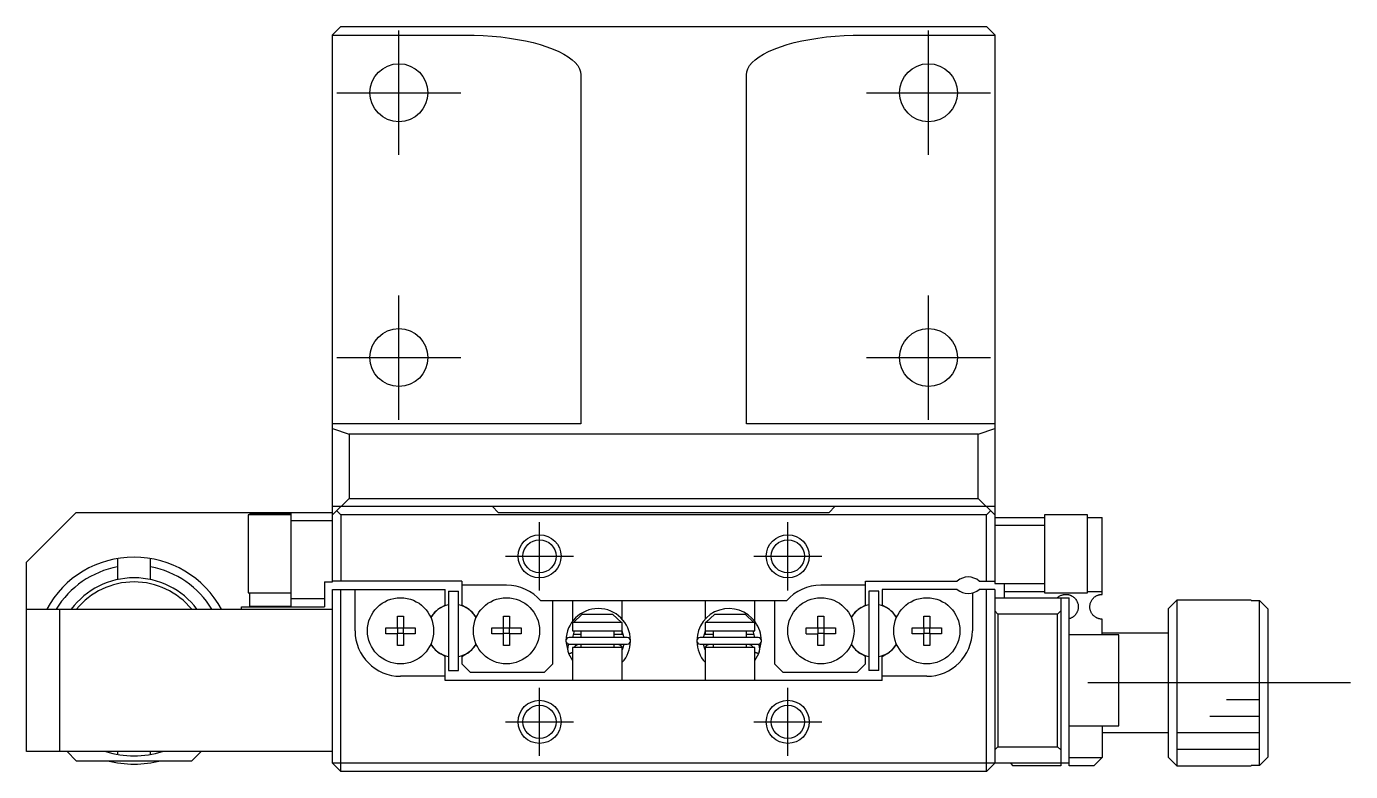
# Model space of a CAD drawing. Extents: x 0 to 312, y -8 to 225.
# Drawn here: x 69 to 149, y 180 to 225 of the extents above; entities that cross this region are included whole.
import ezdxf

# ---------------------------------------------------------------- set-up
doc = ezdxf.new("R2010")
doc.units = 0
doc.header["$LTSCALE"] = 0.5
doc.linetypes.add('CENTER', pattern=[50.8, 31.75, -6.35, 6.35, -6.35])
for name, color, linetype in [('MSM_CENTER', 1, 'CENTER'), ('MSM_CONTINUOUS', 7, 'CONTINUOUS'), ('MSM_NARROW', 5, 'CONTINUOUS')]:
    doc.layers.add(name, color=color, linetype=linetype)

msp = doc.modelspace()

# ---------------------------------------------------------------- linework, layer by layer
at = {"layer": 'MSM_CENTER'}
for p, q in [((91.5, 217.25), (91.5, 224.75)), ((123.5, 217.25), (123.5, 224.75)), ((87.75, 221), (95.25, 221)), ((119.75, 221), (127.25, 221)), ((91.5, 201.25), (91.5, 208.75)), ((123.5, 201.25), (123.5, 208.75)), ((87.75, 205), (95.25, 205)), ((119.75, 205), (127.25, 205)), ((100.000002, 190.942394), (100.000002, 195.057609)), ((115.000002, 190.942394), (115.000002, 195.057609)), ((97.942394, 193.000002), (102.05761, 193.000002)), ((112.942394, 193.000002), (117.05761, 193.000002)), ((100, 180.942392), (100, 185.057608)), ((115.000001, 180.942392), (115.000001, 185.057608)), ((149, 185.35), (133, 185.35)), ((97.942392, 183), (102.057608, 183)), ((112.942393, 183), (117.057607, 183))]:
    msp.add_line(p, q, dxfattribs=at)
at = {"layer": 'MSM_CONTINUOUS'}
for p, q in [((88, 225), (87.5, 224.5)), ((88, 225), (127, 225)), ((127.5, 224.5), (127, 225)), ((87.5, 191.45), (87.5, 224.5)), ((87.5, 224.483509), (95.5, 224.483509)), ((95.5, 224.483509), (96.049214, 224.476078)), ((96.049214, 224.476078), (96.595041, 224.453834)), ((96.595041, 224.453834), (97.134118, 224.416912)), ((97.134118, 224.416912), (97.663119, 224.36554)), ((97.663119, 224.36554), (98.178784, 224.300036)), ((98.178784, 224.300036), (98.677933, 224.220802)), ((98.677933, 224.220802), (99.15749, 224.128328)), ((99.15749, 224.128328), (99.614497, 224.023184)), ((99.614497, 224.023184), (100.046136, 223.906017)), ((114.953864, 223.906017), (115.385503, 224.023184)), ((115.385503, 224.023184), (115.84251, 224.128328)), ((115.84251, 224.128328), (116.322066, 224.220802)), ((116.322066, 224.220802), (116.821216, 224.300036)), ((116.821216, 224.300036), (117.336881, 224.36554)), ((117.336881, 224.36554), (117.865882, 224.416912)), ((117.865882, 224.416912), (118.404959, 224.453834)), ((118.404959, 224.453834), (118.950786, 224.476078)), ((118.950786, 224.476078), (119.5, 224.483509)), ((119.5, 224.483509), (127.5, 224.483509)), ((127.5, 224.5), (127.5, 191.35)), ((100.046136, 223.906017), (100.449747, 223.77755)), ((100.449747, 223.77755), (100.822842, 223.638576)), ((100.822842, 223.638576), (101.163119, 223.48995)), ((101.163119, 223.48995), (101.468481, 223.33259)), ((101.468481, 223.33259), (101.737046, 223.167466)), ((113.262954, 223.167466), (113.531519, 223.33259)), ((113.531519, 223.33259), (113.836881, 223.48995)), ((113.836881, 223.48995), (114.177158, 223.638576)), ((114.177158, 223.638576), (114.550253, 223.77755)), ((114.550253, 223.77755), (114.953864, 223.906017)), ((101.737046, 223.167466), (101.967157, 222.995595)), ((101.967157, 222.995595), (102.157396, 222.818037)), ((102.157396, 222.818037), (102.306589, 222.635887)), ((102.306589, 222.635887), (102.413818, 222.450268)), ((102.413818, 222.450268), (102.478421, 222.262325)), ((112.521579, 222.262325), (112.586182, 222.450268)), ((112.586182, 222.450268), (112.693411, 222.635887)), ((112.693411, 222.635887), (112.842604, 222.818037)), ((112.842604, 222.818037), (113.032843, 222.995595)), ((113.032843, 222.995595), (113.262954, 223.167466)), ((102.478421, 222.262325), (102.5, 222.073215)), ((102.5, 222.073215), (102.5, 201)), ((112.5, 222.073215), (112.521579, 222.262325)), ((112.5, 201), (112.5, 222.073215)), ((102.5, 201), (87.5, 201)), ((127.5, 201), (112.5, 201)), ((87.5, 200.724903), (88.5, 200.380576)), ((126.5, 200.380576), (88.5, 200.380576)), ((88.5, 200.380576), (88.5, 196.5)), ((126.5, 200.380576), (127.5, 200.724903)), ((126.5, 196.5), (126.5, 200.380576)), ((87.5, 195.5), (88.5, 196.5)), ((127.5, 196), (87.5, 196)), ((88.5, 196.5), (126.5, 196.5)), ((97.5, 195.65), (97.15, 196)), ((117.85, 196), (117.5, 195.65)), ((126.5, 196.5), (127.5, 195.5)), ((72, 195.65), (69, 192.65)), ((72, 195.65), (87.5, 195.65)), ((82.4, 195.5), (82.4, 190.8)), ((85, 195.5), (82.4, 195.5)), ((82.5, 195.65), (82.5, 195.5)), ((85, 195.580821), (82.5, 195.580821)), ((85, 189.95), (85, 195.65)), ((87.75, 195.75), (88, 195.5)), ((88, 195.5), (88, 191.5)), ((127, 195.5), (88, 195.5)), ((97.5, 195.65), (117.5, 195.65)), ((127, 195.5), (127.25, 195.75)), ((127, 191.5), (127, 195.5)), ((127.5, 195.35), (130.5, 195.35)), ((130.5, 195.5), (130.5, 190.8)), ((133.1, 195.5), (130.5, 195.5)), ((133.1, 190.8), (133.1, 195.5)), ((133.1, 195.35), (134, 195.35)), ((134, 190.7), (134, 195.35)), ((87.5, 195.15), (85, 195.15)), ((130.5, 194.85), (127.5, 194.85)), ((74.5, 192.86608), (74.5, 191.593544)), ((76.5, 191.593544), (76.5, 192.86608)), ((69, 181.2), (69, 192.65)), ((87, 191.45), (87, 189.95)), ((87, 191.45), (87.5, 191.45)), ((95.3, 191.5), (87.5, 191.5)), ((95.3, 191.5), (95.3, 190.050806)), ((98, 191.25), (95.3, 191.25)), ((119.7, 191.25), (117, 191.25)), ((119.7, 191.5), (125.238562, 191.5)), ((119.7, 190.050806), (119.7, 191.5)), ((126.561438, 191.5), (127.5, 191.5)), ((127.5, 191.35), (130.5, 191.35)), ((128.1, 190.5), (128.1, 191.35)), ((82.4, 190.8), (85, 190.8)), ((82.5, 189.95), (82.5, 190.8)), ((85, 190.45), (87, 190.45)), ((87.5, 180.5), (87.5, 191)), ((87.5, 191), (94.3, 191)), ((88, 180), (88, 191)), ((88.85, 188.5), (88.85, 191)), ((94.3, 190.050806), (94.3, 191)), ((94.5, 190.9), (95.1, 190.9)), ((94.5, 190.9), (94.5, 186.1)), ((95.1, 186.1), (95.1, 190.9)), ((119.9, 190.9), (119.9, 186.1)), ((120.5, 190.9), (119.9, 190.9)), ((120.5, 186.1), (120.5, 190.9)), ((120.7, 191), (120.7, 190.050806)), ((125.238562, 191), (120.7, 191)), ((126.15, 190.781754), (126.15, 188.5)), ((127.5, 191), (126.561438, 191)), ((127, 180), (127, 191)), ((127.5, 191), (127.5, 180.5)), ((127.5, 190.5), (132, 190.5)), ((130.5, 190.85), (128.1, 190.85)), ((130.5, 190.8), (133.1, 190.8)), ((131.290453, 190.500328), (131.321979, 190.527924)), ((131.321979, 190.527924), (131.359014, 190.556703)), ((131.359014, 190.556703), (131.398595, 190.583623)), ((131.398595, 190.583623), (131.441047, 190.608569)), ((131.441047, 190.608569), (131.486696, 190.631426)), ((131.486696, 190.631426), (131.510604, 190.641931)), ((131.5, 190.5), (131.5, 180.35)), ((131.510604, 190.641931), (131.535602, 190.651881)), ((131.535602, 190.651881), (131.561799, 190.6612)), ((131.561799, 190.6612), (131.589303, 190.66981)), ((131.589303, 190.66981), (131.618221, 190.677638)), ((131.618221, 190.677638), (131.63241, 190.681035)), ((131.63241, 190.681035), (131.647013, 190.684229)), ((131.647013, 190.684229), (131.662015, 190.687196)), ((131.662015, 190.687196), (131.677404, 190.689911)), ((131.677404, 190.689911), (131.693166, 190.692351)), ((131.693166, 190.692351), (131.709288, 190.694494)), ((131.709288, 190.694494), (131.722403, 190.695975)), ((131.722403, 190.695975), (131.735743, 190.697242)), ((131.735743, 190.697242), (131.749264, 190.698282)), ((131.749264, 190.698282), (131.759792, 190.698921)), ((131.759792, 190.698921), (131.770409, 190.699415)), ((131.770409, 190.699415), (131.781085, 190.699761)), ((131.781085, 190.699761), (131.791789, 190.699955)), ((131.791789, 190.699955), (131.802242, 190.699996)), ((131.802242, 190.699996), (131.8127, 190.699891)), ((131.8127, 190.699891), (131.823134, 190.699643)), ((131.823134, 190.699643), (131.833513, 190.699251)), ((131.833513, 190.699251), (131.844149, 190.698699)), ((131.844149, 190.698699), (131.854708, 190.698001)), ((131.854708, 190.698001), (131.865167, 190.697163)), ((131.865167, 190.697163), (131.875499, 190.69619)), ((131.875499, 190.69619), (131.888565, 190.694752)), ((131.888565, 190.694752), (131.901416, 190.693111)), ((131.901416, 190.693111), (131.91403, 190.69128)), ((131.91403, 190.69128), (131.926384, 190.689275)), ((131.926384, 190.689275), (131.942897, 190.686261)), ((131.942897, 190.686261), (131.958956, 190.682962)), ((131.958956, 190.682962), (131.974556, 190.679404)), ((131.974556, 190.679404), (132.002702, 190.672107)), ((132, 180.35), (132, 190.5)), ((132.002702, 190.672107), (132.02952, 190.664064)), ((132.02952, 190.664064), (132.055102, 190.65534)), ((132.055102, 190.65534), (132.079544, 190.646002)), ((132.079544, 190.646002), (132.102937, 190.636114)), ((132.102937, 190.636114), (132.125377, 190.625744)), ((132.125377, 190.625744), (132.175782, 190.599198)), ((132.175782, 190.599198), (132.222476, 190.570031)), ((132.222476, 190.570031), (132.265704, 190.538339)), ((132.265704, 190.538339), (132.305712, 190.504218)), ((132.305712, 190.504218), (132.342745, 190.467765)), ((132.342745, 190.467765), (132.377049, 190.429076)), ((132.377049, 190.429076), (132.412534, 190.382794)), ((134, 190.85), (133.1, 190.85)), ((133.39812, 190.397483), (133.429191, 190.436494)), ((133.429191, 190.436494), (133.463529, 190.47412)), ((133.463529, 190.47412), (133.500523, 190.509484)), ((133.500523, 190.509484), (133.54057, 190.542815)), ((133.54057, 190.542815), (133.58362, 190.573801)), ((133.58362, 190.573801), (133.610836, 190.591134)), ((133.610836, 190.591134), (133.63934, 190.60759)), ((133.63934, 190.60759), (133.669425, 190.623218)), ((133.669425, 190.623218), (133.70113, 190.637878)), ((133.70113, 190.637878), (133.723185, 190.647048)), ((133.723185, 190.647048), (133.746148, 190.655735)), ((133.746148, 190.655735), (133.770096, 190.663894)), ((133.770096, 190.663894), (133.78917, 190.669759)), ((133.78917, 190.669759), (133.808964, 190.675265)), ((133.808964, 190.675265), (133.829506, 190.680366)), ((133.829506, 190.680366), (133.850822, 190.685014)), ((133.850822, 190.685014), (133.864486, 190.687656)), ((133.864486, 190.687656), (133.878483, 190.69009)), ((133.878483, 190.69009), (133.892801, 190.692299)), ((133.892801, 190.692299), (133.903988, 190.693829)), ((133.903988, 190.693829), (133.915367, 190.695209)), ((133.915367, 190.695209), (133.926917, 190.69643)), ((133.926917, 190.69643), (133.938617, 190.697484)), ((133.938617, 190.697484), (133.948594, 190.698236)), ((133.948594, 190.698236), (133.958664, 190.69886)), ((133.958664, 190.69886), (133.968803, 190.699351)), ((133.968803, 190.699351), (133.979167, 190.69971)), ((133.979167, 190.69971), (133.989576, 190.699927)), ((133.989576, 190.699927), (134, 190.7)), ((69, 189.8), (87.5, 189.8)), ((71, 189.8), (71, 181.2)), ((82, 189.8), (82, 189.95)), ((82, 189.95), (87, 189.95)), ((82.5, 189.990264), (85, 189.990264)), ((94.039905, 189.90064), (94.3, 190.050806)), ((95.560095, 189.90064), (95.3, 190.050806)), ((114.920938, 190.3), (100.079062, 190.3)), ((100.8, 186.5), (100.8, 190.3)), ((102, 190.3), (102, 189.078609)), ((105, 189.191739), (105, 190.3)), ((110, 190.3), (110, 189.191834)), ((113, 189.078434), (113, 190.3)), ((114.2, 190.3), (114.2, 186.5)), ((119.439905, 189.90064), (119.7, 190.050806)), ((120.960095, 189.90064), (120.7, 190.050806)), ((127.5, 189.7), (127.7, 189.5)), ((131.3, 189.5), (131.5, 189.7)), ((132.412534, 190.382794), (132.44452, 190.33354)), ((132.44452, 190.33354), (132.472819, 190.281382)), ((132.478405, 189.630222), (132.463059, 189.599503)), ((132.472819, 190.281382), (132.491954, 190.239312)), ((132.492142, 189.661148), (132.478405, 189.630222)), ((132.491954, 190.239312), (132.508687, 190.195497)), ((132.504286, 189.692161), (132.492142, 189.661148)), ((132.51777, 189.732506), (132.504286, 189.692161)), ((132.508687, 190.195497), (132.522841, 190.150011)), ((132.528759, 189.77278), (132.51777, 189.732506)), ((132.522841, 190.150011), (132.534243, 190.10293)), ((132.537343, 189.812793), (132.528759, 189.77278)), ((132.534243, 190.10293), (132.542236, 190.05758)), ((132.544994, 189.86352), (132.537343, 189.812793)), ((132.542236, 190.05758), (132.547515, 190.010773)), ((132.549101, 189.913552), (132.544994, 189.86352)), ((132.547515, 190.010773), (132.549872, 189.9627)), ((132.549872, 189.9627), (132.549101, 189.913552)), ((133.250053, 189.941088), (133.250823, 189.985125)), ((133.251216, 189.907307), (133.250053, 189.941088)), ((133.250823, 189.985125), (133.254088, 190.028196)), ((133.253955, 189.873075), (133.251216, 189.907307)), ((133.258311, 189.838657), (133.253955, 189.873075)), ((133.254088, 190.028196), (133.25975, 190.070543)), ((133.264366, 189.803911), (133.258311, 189.838657)), ((133.25975, 190.070543), (133.267655, 190.111775)), ((133.272009, 189.769644), (133.264366, 189.803911)), ((133.267655, 190.111775), (133.277902, 190.152667)), ((133.281414, 189.73521), (133.272009, 189.769644)), ((133.277902, 190.152667), (133.290222, 190.192312)), ((133.292555, 189.700961), (133.281414, 189.73521)), ((133.290222, 190.192312), (133.304589, 190.230899)), ((133.305552, 189.666729), (133.292555, 189.700961)), ((133.304589, 190.230899), (133.320837, 190.268178)), ((133.319708, 189.634247), (133.305552, 189.666729)), ((133.335646, 189.601961), (133.319708, 189.634247)), ((133.320837, 190.268178), (133.343867, 190.313304)), ((133.353384, 189.570015), (133.335646, 189.601961)), ((133.343867, 190.313304), (133.369597, 190.356315)), ((133.369597, 190.356315), (133.39812, 190.397483)), ((138.5, 190.35), (138, 189.85)), ((138, 180.85), (138, 189.85)), ((138.5, 190.35), (138.5, 180.35)), ((143, 190.35), (138.5, 190.35)), ((143, 190.35), (143, 190.333974)), ((143, 190.333974), (143.5, 190.333974)), ((143.5, 180.366026), (143.5, 190.333974)), ((143.5, 190.333974), (144, 189.832187)), ((144, 189.832187), (144, 180.867813)), ((91.42, 189.386361), (91.78, 189.386361)), ((91.42, 188.68), (91.42, 189.386361)), ((91.78, 189.386361), (91.78, 188.68)), ((97.82, 189.386361), (98.18, 189.386361)), ((97.82, 188.68), (97.82, 189.386361)), ((98.18, 189.386361), (98.18, 188.68)), ((102, 189.078151), (102, 189.078014)), ((105, 189), (102, 189)), ((102, 189), (102, 188.5)), ((102.054317, 189), (102.583485, 189.5)), ((102.583485, 189.5), (104.416515, 189.5)), ((104.416515, 189.5), (104.945683, 189)), ((105, 189.19113), (105, 189.191356)), ((105, 188.5), (105, 189)), ((113, 189), (110, 189)), ((110, 189), (110, 188.5)), ((110.054317, 189), (110.583485, 189.5)), ((110.583485, 189.5), (112.416515, 189.5)), ((112.416515, 189.5), (112.945683, 189)), ((113, 188.5), (113, 189)), ((116.82, 189.386361), (117.18, 189.386361)), ((116.82, 188.68), (116.82, 189.386361)), ((117.18, 189.386361), (117.18, 188.68)), ((123.22, 189.386361), (123.58, 189.386361)), ((123.22, 188.68), (123.22, 189.386361)), ((123.58, 189.386361), (123.58, 188.68)), ((127.7, 189.5), (127.7, 181.5)), ((131.3, 189.5), (127.7, 189.5)), ((131.3, 181.5), (131.3, 189.5)), ((132.024953, 189.234532), (132, 189.227158)), ((132.049576, 189.242744), (132.024953, 189.234532)), ((132.073817, 189.25177), (132.049576, 189.242744)), ((132.104777, 189.264724), (132.073817, 189.25177)), ((132.135011, 189.27899), (132.104777, 189.264724)), ((132.164419, 189.294491), (132.135011, 189.27899)), ((132.192902, 189.311151), (132.164419, 189.294491)), ((132.219487, 189.328289), (132.192902, 189.311151)), ((132.245173, 189.346418), (132.219487, 189.328289)), ((132.269895, 189.365455), (132.245173, 189.346418)), ((132.29359, 189.385315), (132.269895, 189.365455)), ((132.316825, 189.406505), (132.29359, 189.385315)), ((132.33897, 189.428461), (132.316825, 189.406505)), ((132.359985, 189.45109), (132.33897, 189.428461)), ((132.379834, 189.474298), (132.359985, 189.45109)), ((132.398035, 189.497395), (132.379834, 189.474298)), ((132.41515, 189.520949), (132.398035, 189.497395)), ((132.43117, 189.544882), (132.41515, 189.520949)), ((132.446085, 189.569114), (132.43117, 189.544882)), ((132.463059, 189.599503), (132.446085, 189.569114)), ((133.37253, 189.539175), (133.353384, 189.570015)), ((133.393463, 189.508854), (133.37253, 189.539175)), ((133.416165, 189.479217), (133.393463, 189.508854)), ((133.43917, 189.452038), (133.416165, 189.479217)), ((133.463753, 189.425657), (133.43917, 189.452038)), ((133.489858, 189.400222), (133.463753, 189.425657)), ((133.516793, 189.376409), (133.489858, 189.400222)), ((133.545139, 189.353681), (133.516793, 189.376409)), ((133.574803, 189.332175), (133.545139, 189.353681)), ((133.598051, 189.316804), (133.574803, 189.332175)), ((133.621998, 189.302224), (133.598051, 189.316804)), ((133.646442, 189.288565), (133.621998, 189.302224)), ((133.671507, 189.275765), (133.646442, 189.288565)), ((133.696627, 189.264096), (133.671507, 189.275765)), ((133.722268, 189.253319), (133.696627, 189.264096)), ((133.748212, 189.243528), (133.722268, 189.253319)), ((133.774591, 189.234674), (133.748212, 189.243528)), ((133.80237, 189.226507), (133.774591, 189.234674)), ((133.830519, 189.2194), (133.80237, 189.226507)), ((133.858776, 189.213417), (133.830519, 189.2194)), ((133.887295, 189.208517), (133.858776, 189.213417)), ((133.915396, 189.204788), (133.887295, 189.208517)), ((133.943648, 189.20212), (133.915396, 189.204788)), ((133.971799, 189.200531), (133.943648, 189.20212)), ((134, 189.2), (133.971799, 189.200531)), ((134, 188.25), (134, 189.2)), ((90.713639, 188.68), (91.42, 188.68)), ((90.713639, 188.32), (90.713639, 188.68)), ((91.42, 188.32), (90.713639, 188.32)), ((91.430372, 188.669628), (91.42, 188.68)), ((91.430372, 188.330372), (91.42, 188.32)), ((91.42, 187.613639), (91.42, 188.32)), ((91.430372, 188.669628), (91.769628, 188.669628)), ((91.430372, 188.330372), (91.430372, 188.669628)), ((91.769628, 188.330372), (91.430372, 188.330372)), ((91.769628, 188.669628), (91.78, 188.68)), ((91.769628, 188.669628), (91.769628, 188.330372)), ((91.769628, 188.330372), (91.78, 188.32)), ((91.78, 188.68), (92.486361, 188.68)), ((91.78, 188.32), (91.78, 187.613639)), ((92.486361, 188.32), (91.78, 188.32)), ((92.486361, 188.68), (92.486361, 188.32)), ((97.113639, 188.68), (97.82, 188.68)), ((97.113639, 188.32), (97.113639, 188.68)), ((97.82, 188.32), (97.113639, 188.32)), ((97.830372, 188.669628), (97.82, 188.68)), ((97.830372, 188.330372), (97.82, 188.32)), ((97.82, 187.613639), (97.82, 188.32)), ((97.830372, 188.669628), (98.169628, 188.669628)), ((97.830372, 188.330372), (97.830372, 188.669628)), ((98.169628, 188.330372), (97.830372, 188.330372)), ((98.169628, 188.669628), (98.18, 188.68)), ((98.169628, 188.669628), (98.169628, 188.330372)), ((98.169628, 188.330372), (98.18, 188.32)), ((98.18, 188.68), (98.886361, 188.68)), ((98.18, 188.32), (98.18, 187.613639)), ((98.886361, 188.32), (98.18, 188.32)), ((98.886361, 188.68), (98.886361, 188.32)), ((105.296922, 188.093518), (101.796922, 188.093518)), ((102, 188.5), (105, 188.5)), ((102.008739, 188.09354), (102.119613, 188.500147)), ((102.050616, 188.3), (102.5, 188.3)), ((102.5, 188.5), (102.5, 188.093518)), ((104.5, 188.093518), (104.5, 188.5)), ((104.5, 188.3), (105, 188.3)), ((104.974529, 188.50019), (105.084822, 188.093522)), ((105, 188.3), (105, 188.434175)), ((113.203078, 188.093518), (109.703078, 188.093518)), ((109.915185, 188.093572), (110.025427, 188.500085)), ((110, 188.5), (113, 188.5)), ((110, 188.434516), (110, 188.434356)), ((110, 188.434094), (110, 188.3)), ((110, 188.3), (110.5, 188.3)), ((110.5, 188.5), (110.5, 188.093518)), ((112.5, 188.093518), (112.5, 188.5)), ((112.5, 188.3), (112.94983, 188.3)), ((112.880394, 188.500132), (112.991258, 188.093569)), ((116.113639, 188.68), (116.82, 188.68)), ((116.113639, 188.32), (116.113639, 188.68)), ((116.113639, 188.32), (116.82, 188.32)), ((116.830372, 188.669628), (116.82, 188.68)), ((116.830372, 188.330372), (116.82, 188.32)), ((116.82, 187.613639), (116.82, 188.32)), ((116.830372, 188.669628), (117.169628, 188.669628)), ((116.830372, 188.330372), (116.830372, 188.669628)), ((117.169628, 188.330372), (116.830372, 188.330372)), ((117.169628, 188.669628), (117.18, 188.68)), ((117.169628, 188.669628), (117.169628, 188.330372)), ((117.169628, 188.330372), (117.18, 188.32)), ((117.18, 188.68), (117.886361, 188.68)), ((117.18, 188.32), (117.18, 187.613639)), ((117.886361, 188.32), (117.18, 188.32)), ((117.886361, 188.68), (117.886361, 188.32)), ((122.513639, 188.68), (123.22, 188.68)), ((122.513639, 188.32), (122.513639, 188.68)), ((123.22, 188.32), (122.513639, 188.32)), ((123.230372, 188.669628), (123.22, 188.68)), ((123.230372, 188.330372), (123.22, 188.32)), ((123.22, 187.613639), (123.22, 188.32)), ((123.230372, 188.669628), (123.569628, 188.669628)), ((123.230372, 188.330372), (123.230372, 188.669628)), ((123.569628, 188.330372), (123.230372, 188.330372)), ((123.569628, 188.669628), (123.58, 188.68)), ((123.569628, 188.669628), (123.569628, 188.330372)), ((123.569628, 188.330372), (123.58, 188.32)), ((123.58, 188.68), (124.286361, 188.68)), ((123.58, 188.32), (123.58, 187.613639)), ((124.286361, 188.32), (123.58, 188.32)), ((124.286361, 188.68), (124.286361, 188.32)), ((135, 188.25), (132, 188.25)), ((138, 188.35), (134, 188.35)), ((135, 182.75), (135, 188.25)), ((91.78, 187.613639), (91.42, 187.613639)), ((98.18, 187.613639), (97.82, 187.613639)), ((101.5984, 187.867987), (101.731933, 187.18406)), ((101.697916, 187.417153), (101.697888, 187.382732)), ((101.697888, 187.382732), (101.699582, 187.348355)), ((101.699666, 187.451534), (101.697916, 187.417153)), ((101.699582, 187.348355), (101.702995, 187.314105)), ((101.703135, 187.485791), (101.699666, 187.451534)), ((101.702995, 187.314105), (101.708116, 187.280067)), ((101.708315, 187.519841), (101.703135, 187.485791)), ((101.708116, 187.280067), (101.714935, 187.246322)), ((101.715194, 187.553601), (101.708315, 187.519841)), ((101.714935, 187.246322), (101.723434, 187.212954)), ((101.723756, 187.586987), (101.715194, 187.553601)), ((101.723434, 187.212954), (101.733593, 187.180043)), ((101.733981, 187.619918), (101.723756, 187.586987)), ((101.745845, 187.652313), (101.733981, 187.619918)), ((101.759321, 187.684093), (101.745845, 187.652313)), ((101.76494, 187.696164), (101.759321, 187.684093)), ((101.796922, 187.693518), (105.296922, 187.693518)), ((101.98598, 187.198107), (102, 187.204694)), ((105, 187.5), (102, 187.5)), ((102, 187.5), (102, 185.5)), ((102.115828, 187.500023), (102.117214, 187.503675)), ((102.117214, 187.503675), (102.122919, 187.517353)), ((102.122919, 187.517353), (102.129311, 187.53072)), ((102.129311, 187.53072), (102.136372, 187.543742)), ((102.136372, 187.543742), (102.14408, 187.556387)), ((102.14408, 187.556387), (102.152415, 187.568624)), ((102.152415, 187.568624), (102.161351, 187.580423)), ((102.161351, 187.580423), (102.170865, 187.591756)), ((102.170865, 187.591756), (102.180929, 187.602596)), ((102.180929, 187.602596), (102.191518, 187.612919)), ((102.191518, 187.612919), (102.202602, 187.622701)), ((102.202602, 187.622701), (102.214153, 187.631921)), ((102.214153, 187.631921), (102.226141, 187.640558)), ((102.226141, 187.640558), (102.238535, 187.648593)), ((102.238535, 187.648593), (102.251304, 187.65601)), ((102.251304, 187.65601), (102.264417, 187.662793)), ((102.264417, 187.662793), (102.277841, 187.668927)), ((102.277841, 187.668927), (102.291545, 187.674401)), ((102.291545, 187.674401), (102.305494, 187.679203)), ((102.305494, 187.679203), (102.319656, 187.683323)), ((102.319656, 187.683323), (102.333998, 187.686754)), ((102.333998, 187.686754), (102.348486, 187.689488)), ((102.348486, 187.689488), (102.363086, 187.691521)), ((102.363086, 187.691521), (102.377764, 187.692849)), ((102.377764, 187.692849), (102.392486, 187.693469)), ((102.392486, 187.693469), (102.397809, 187.693518)), ((102.5, 187.693518), (102.5, 187.5)), ((104.5, 187.5), (104.5, 187.693518)), ((104.696035, 187.693518), (104.709989, 187.693191)), ((104.709989, 187.693191), (104.724684, 187.692157)), ((104.724684, 187.692157), (104.73931, 187.690417)), ((104.73931, 187.690417), (104.753833, 187.687977)), ((104.753833, 187.687977), (104.76822, 187.68484)), ((104.76822, 187.68484), (104.782437, 187.681013)), ((104.782437, 187.681013), (104.796451, 187.676506)), ((104.796451, 187.676506), (104.810229, 187.671327)), ((104.810229, 187.671327), (104.82374, 187.665488)), ((104.82374, 187.665488), (104.83695, 187.659)), ((104.83695, 187.659), (104.84983, 187.651878)), ((104.84983, 187.651878), (104.862347, 187.644137)), ((104.862347, 187.644137), (104.874471, 187.635792)), ((104.874471, 187.635792), (104.886173, 187.626863)), ((104.886173, 187.626863), (104.897422, 187.617367)), ((104.897422, 187.617367), (104.908192, 187.607327)), ((104.908192, 187.607327), (104.918454, 187.596764)), ((104.918454, 187.596764), (104.928181, 187.585702)), ((104.928181, 187.585702), (104.937348, 187.574165)), ((104.937348, 187.574165), (104.94593, 187.562181)), ((104.94593, 187.562181), (104.953902, 187.549777)), ((104.953902, 187.549777), (104.961244, 187.536982)), ((104.961244, 187.536982), (104.967933, 187.523828)), ((104.967933, 187.523828), (104.97395, 187.510345)), ((104.97395, 187.510345), (104.978016, 187.500023)), ((105, 185.5), (105, 187.5)), ((105.037425, 187.464905), (105.000234, 187.352235)), ((105.085124, 187.693426), (105.037425, 187.464905)), ((109.703078, 187.693518), (113.203078, 187.693518)), ((109.962495, 187.465181), (109.914872, 187.693459)), ((109.999662, 187.352514), (109.962495, 187.465181)), ((113, 187.5), (110, 187.5)), ((110, 187.5), (110, 185.5)), ((110.021984, 187.500023), (110.023371, 187.503675)), ((110.023371, 187.503675), (110.029075, 187.517353)), ((110.029075, 187.517353), (110.035467, 187.53072)), ((110.035467, 187.53072), (110.042528, 187.543742)), ((110.042528, 187.543742), (110.050237, 187.556387)), ((110.050237, 187.556387), (110.058571, 187.568624)), ((110.058571, 187.568624), (110.067507, 187.580423)), ((110.067507, 187.580423), (110.077021, 187.591756)), ((110.077021, 187.591756), (110.087086, 187.602596)), ((110.087086, 187.602596), (110.097674, 187.612919)), ((110.097674, 187.612919), (110.108758, 187.622701)), ((110.108758, 187.622701), (110.120309, 187.631921)), ((110.120309, 187.631921), (110.132297, 187.640558)), ((110.132297, 187.640558), (110.144691, 187.648593)), ((110.144691, 187.648593), (110.15746, 187.65601)), ((110.15746, 187.65601), (110.170573, 187.662793)), ((110.170573, 187.662793), (110.183997, 187.668927)), ((110.183997, 187.668927), (110.197701, 187.674401)), ((110.197701, 187.674401), (110.21165, 187.679203)), ((110.21165, 187.679203), (110.225813, 187.683323)), ((110.225813, 187.683323), (110.240155, 187.686754)), ((110.240155, 187.686754), (110.254642, 187.689488)), ((110.254642, 187.689488), (110.269242, 187.691521)), ((110.269242, 187.691521), (110.28392, 187.692849)), ((110.28392, 187.692849), (110.298642, 187.693469)), ((110.298642, 187.693469), (110.303965, 187.693518)), ((110.5, 187.693518), (110.5, 187.5)), ((112.5, 187.5), (112.5, 187.693518)), ((112.602191, 187.693518), (112.616146, 187.693191)), ((112.616146, 187.693191), (112.63084, 187.692157)), ((112.63084, 187.692157), (112.645466, 187.690417)), ((112.645466, 187.690417), (112.65999, 187.687977)), ((112.65999, 187.687977), (112.674376, 187.68484)), ((112.674376, 187.68484), (112.688593, 187.681013)), ((112.688593, 187.681013), (112.702607, 187.676506)), ((112.702607, 187.676506), (112.716385, 187.671327)), ((112.716385, 187.671327), (112.729896, 187.665488)), ((112.729896, 187.665488), (112.743107, 187.659)), ((112.743107, 187.659), (112.755986, 187.651878)), ((112.755986, 187.651878), (112.768503, 187.644137)), ((112.768503, 187.644137), (112.780627, 187.635792)), ((112.780627, 187.635792), (112.792329, 187.626863)), ((112.792329, 187.626863), (112.803579, 187.617367)), ((112.803579, 187.617367), (112.814348, 187.607327)), ((112.814348, 187.607327), (112.82461, 187.596764)), ((112.82461, 187.596764), (112.834337, 187.585702)), ((112.834337, 187.585702), (112.843504, 187.574165)), ((112.843504, 187.574165), (112.852086, 187.562181)), ((112.852086, 187.562181), (112.860058, 187.549777)), ((112.860058, 187.549777), (112.8674, 187.536982)), ((112.8674, 187.536982), (112.874089, 187.523828)), ((112.874089, 187.523828), (112.880106, 187.510345)), ((112.880106, 187.510345), (112.884172, 187.500023)), ((113, 185.5), (113, 187.5)), ((113.01402, 187.198107), (113, 187.204694)), ((113.249082, 187.664801), (113.235083, 187.696115)), ((113.24211, 187.120768), (113.401617, 187.869241)), ((113.261569, 187.632666), (113.249082, 187.664801)), ((113.272431, 187.599961), (113.261569, 187.632666)), ((113.270593, 187.19291), (113.280108, 187.22603)), ((113.281642, 187.566767), (113.272431, 187.599961)), ((113.280108, 187.22603), (113.287952, 187.259573)), ((113.289181, 187.533164), (113.281642, 187.566767)), ((113.287952, 187.259573), (113.294106, 187.293456)), ((113.295028, 187.499234), (113.289181, 187.533164)), ((113.294106, 187.293456), (113.298556, 187.327596)), ((113.299171, 187.465061), (113.295028, 187.499234)), ((113.298556, 187.327596), (113.301292, 187.361911)), ((113.301599, 187.430727), (113.299171, 187.465061)), ((113.301292, 187.361911), (113.302307, 187.396315)), ((113.302307, 187.396315), (113.301599, 187.430727)), ((117.18, 187.613639), (116.82, 187.613639)), ((123.58, 187.613639), (123.22, 187.613639)), ((94.3, 186.949194), (94.039905, 187.09936)), ((94.3, 185.5), (94.3, 186.949194)), ((95.3, 186.949194), (95.560095, 187.09936)), ((95.3, 186.949194), (95.3, 186.5)), ((95.3, 186.5), (95.8, 186)), ((100.3, 186), (100.8, 186.5)), ((101.733593, 187.180043), (101.745388, 187.147669)), ((101.745388, 187.147669), (101.752639, 187.129943)), ((101.752285, 187.131624), (101.752938, 187.129365)), ((101.752938, 187.129365), (101.754762, 187.12761)), ((101.753681, 187.130486), (101.99991, 186.708824)), ((101.754762, 187.12761), (101.757746, 187.126368)), ((101.757577, 187.121396), (102.000006, 187.194026)), ((101.757746, 187.126368), (101.76187, 187.125648)), ((101.76187, 187.125648), (101.76711, 187.125454)), ((101.76711, 187.125454), (101.77343, 187.125788)), ((101.77343, 187.125788), (101.780792, 187.126648)), ((101.780792, 187.126648), (101.789147, 187.128028)), ((101.789147, 187.128028), (101.798444, 187.129919)), ((101.798444, 187.129919), (101.808621, 187.132309)), ((101.808621, 187.132309), (101.819615, 187.135184)), ((101.819615, 187.135184), (101.831356, 187.138524)), ((101.831356, 187.138524), (101.843768, 187.142308)), ((101.843768, 187.142308), (101.856773, 187.146513)), ((101.856773, 187.146513), (101.870287, 187.151111)), ((101.870287, 187.151111), (101.884224, 187.156073)), ((101.884224, 187.156073), (101.898496, 187.161368)), ((101.898496, 187.161368), (101.913011, 187.166961)), ((101.913011, 187.166961), (101.927678, 187.172817)), ((101.927678, 187.172817), (101.942401, 187.1789)), ((101.942401, 187.1789), (101.957089, 187.185169)), ((101.957089, 187.185169), (101.971646, 187.191585)), ((101.971646, 187.191585), (101.98598, 187.198107)), ((105.340106, 187.132228), (105.340005, 187.132269)), ((105.34022, 187.13218), (105.340106, 187.132228)), ((105.340651, 187.132001), (105.34047, 187.132076)), ((105.341559, 187.131624), (105.340651, 187.132001)), ((105.34079, 187.129186), (105.341205, 187.129943)), ((105.341205, 187.129943), (105.359225, 187.177016)), ((105.341205, 187.129943), (105.341559, 187.131624)), ((105.359225, 187.177016), (105.359898, 187.178996)), ((105.359898, 187.178996), (105.360736, 187.181491)), ((105.360736, 187.181491), (105.361237, 187.182999)), ((105.361237, 187.182999), (105.361585, 187.184052)), ((105.361585, 187.184052), (105.362097, 187.185613)), ((105.362097, 187.185613), (105.362564, 187.187047)), ((105.362564, 187.187047), (105.362854, 187.187942)), ((105.362854, 187.187942), (105.363173, 187.188932)), ((105.363173, 187.188932), (105.363612, 187.190306)), ((105.363612, 187.190306), (105.363946, 187.191355)), ((109.636653, 187.189474), (109.636945, 187.188567)), ((109.636945, 187.188567), (109.638003, 187.185307)), ((109.638003, 187.185307), (109.638381, 187.184156)), ((109.638381, 187.184156), (109.638677, 187.183258)), ((109.638677, 187.183258), (109.639099, 187.181987)), ((109.639099, 187.181987), (109.658795, 187.129943)), ((109.658863, 187.134144), (109.658441, 187.131624)), ((109.658441, 187.131624), (109.659303, 187.131982)), ((109.658795, 187.129943), (109.658441, 187.131624)), ((109.65921, 187.129186), (109.658795, 187.129943)), ((109.659361, 187.132006), (109.659482, 187.132056)), ((109.659482, 187.132056), (109.659645, 187.132124)), ((113.242423, 187.121396), (112.999994, 187.194026)), ((113.00002, 186.708732), (113.246319, 187.130486)), ((113.028354, 187.191585), (113.01402, 187.198107)), ((113.042911, 187.185169), (113.028354, 187.191585)), ((113.057599, 187.1789), (113.042911, 187.185169)), ((113.072322, 187.172817), (113.057599, 187.1789)), ((113.086989, 187.166961), (113.072322, 187.172817)), ((113.101504, 187.161368), (113.086989, 187.166961)), ((113.115776, 187.156073), (113.101504, 187.161368)), ((113.129713, 187.151111), (113.115776, 187.156073)), ((113.143227, 187.146513), (113.129713, 187.151111)), ((113.156232, 187.142308), (113.143227, 187.146513)), ((113.168644, 187.138524), (113.156232, 187.142308)), ((113.180385, 187.135184), (113.168644, 187.138524)), ((113.191379, 187.132309), (113.180385, 187.135184)), ((113.201556, 187.129919), (113.191379, 187.132309)), ((113.210853, 187.128028), (113.201556, 187.129919)), ((113.219208, 187.126648), (113.210853, 187.128028)), ((113.22657, 187.125788), (113.219208, 187.126648)), ((113.23289, 187.125454), (113.22657, 187.125788)), ((113.23813, 187.125648), (113.23289, 187.125454)), ((113.242254, 187.126368), (113.23813, 187.125648)), ((113.245238, 187.12761), (113.242254, 187.126368)), ((113.247062, 187.129365), (113.245238, 187.12761)), ((113.247715, 187.131624), (113.247062, 187.129365)), ((113.247361, 187.129943), (113.25943, 187.160294)), ((113.25943, 187.160294), (113.270593, 187.19291)), ((114.2, 186.5), (114.7, 186)), ((119.2, 186), (119.7, 186.5)), ((119.7, 186.949194), (119.439905, 187.09936)), ((119.7, 186.5), (119.7, 186.949194)), ((120.7, 186.949194), (120.960095, 187.09936)), ((120.7, 185.5), (120.7, 186.949194)), ((94.3, 185.75), (91.6, 185.75)), ((94.5, 186.1), (95.1, 186.1)), ((95.8, 186), (100.3, 186)), ((114.7, 186), (119.2, 186)), ((120.5, 186.1), (119.9, 186.1)), ((123.4, 185.75), (120.7, 185.75)), ((120.7, 185.5), (94.3, 185.5)), ((132, 182.75), (135, 182.75)), ((134, 182.75), (134, 180.85)), ((134, 182.35), (138, 182.35)), ((87.5, 181.2), (69, 181.2)), ((71.45, 181.2), (72, 180.65)), ((74.5, 181.199926), (74.5, 181.03392)), ((76.5, 181.03392), (76.5, 181.199926)), ((79, 180.65), (79.55, 181.2)), ((127.7, 181.5), (127.5, 181.3)), ((127.7, 181.5), (131.3, 181.5)), ((131.5, 181.3), (131.3, 181.5)), ((132, 180.85), (134, 180.85)), ((133.5, 180.35), (134, 180.85)), ((138, 180.85), (138.5, 180.35)), ((144, 180.867813), (143.5, 180.366026)), ((72, 180.65), (79, 180.65)), ((132, 180.5), (87.5, 180.5)), ((88, 180), (87.5, 180.5)), ((127, 180), (88, 180)), ((127, 180), (127.5, 180.5)), ((128.45, 180.5), (128.6, 180.35)), ((131.5, 180.35), (128.6, 180.35)), ((133.5, 180.35), (132, 180.35)), ((138.5, 180.35), (143, 180.35)), ((143.5, 180.366026), (143, 180.366026)), ((143, 180.366026), (143, 180.35))]:
    msp.add_line(p, q, dxfattribs=at)
for centre, radius in [((91.5, 221), 1.75), ((123.5, 221), 1.75), ((91.5, 205), 1.75), ((123.5, 205), 1.75), ((100.000002, 193.000002), 1), ((115.000002, 193.000002), 1), ((91.6, 188.5), 2), ((98, 188.5), 2), ((117, 188.5), 2), ((123.4, 188.5), 2), ((100, 183), 1), ((115.000001, 183), 1)]:
    msp.add_circle(centre, radius, dxfattribs=at)
for centre, radius, start, end in [((75.5, 186.95), 6, 28.35935, 151.64067164), ((75.5, 186.95), 5.5, 100.475682, 148.78963), ((75.5, 186.95), 5.5, 31.21037, 79.524318), ((75.5, 186.95), 4.75, 36.869898, 143.130102), ((75.5, 186.95), 4.5, 39.29648, 140.70352), ((98, 188.5), 2.75, 40.885193, 90), ((117, 188.5), 2.75, 90, 139.114807), ((125.9, 190.75), 1, 48.590378, 131.409622), ((125.9, 191.75), 1, 228.590378, 311.40960903), ((94.914905, 188.385095), 1.75, 120, 148.118467), ((94.800001, 188.5), 1.5875, 100.89309, 149.5667936), ((94.800001, 188.5), 1.5875, 30.433263, 79.10696497), ((94.685095, 188.385095), 1.75, 31.881533, 60), ((103.546863, 187.893435), 1.948691, 0.744088, 179.197485), ((111.453304, 187.893136), 1.948858, 35.773996, 179.15248), ((120.314905, 188.385095), 1.75, 120, 148.118467), ((120.199999, 188.5), 1.5875, 100.893016, 149.56673631), ((120.199999, 188.5), 1.5875, 30.433182, 79.10690768), ((120.085095, 188.385095), 1.75, 31.881533, 60), ((111.445145, 187.89102), 1.956717, 0.861713, 35.684608), ((91.6, 188.5), 2.75, 180, 270), ((101.796922, 187.893518), 0.2, 90, 270), ((105.296922, 187.893518), 0.2, 270, 90), ((109.703078, 187.893518), 0.2, 90, 270), ((113.203078, 187.893518), 0.2, 270, 90), ((123.4, 188.5), 2.75, 270, 0), ((94.914905, 188.614905), 1.75, 211.881533, 240), ((94.800001, 188.5), 1.5875, 210.433182, 259.10692752), ((94.800001, 188.5), 1.5875, 280.893016, 329.56675615), ((94.685095, 188.614905), 1.75, 300, 328.118467), ((103.542919, 187.895126), 1.952722, 318.264476, 359.162579), ((111.457107, 187.895132), 1.952745, 180.80821, 221.737778), ((120.314905, 188.614905), 1.75, 211.881533, 240), ((120.199999, 188.5), 1.5875, 210.433263, 259.10698482), ((120.199999, 188.5), 1.5875, 280.89309, 329.56681345), ((120.085095, 188.614905), 1.75, 300, 328.118467), ((75.5, 186.95), 6, 253.402158, 286.5978436), ((75.5, 186.95), 6.499999, 255.750002, 284.249998)]:
    msp.add_arc(centre, radius, start, end, dxfattribs=at)
at = {"layer": 'MSM_NARROW'}
for p, q in [((141.5, 184.35), (143.5, 184.35)), ((140.5, 183.35), (143.5, 183.35)), ((138.5, 182.35), (143.5, 182.35)), ((138.5, 181.35), (143.5, 181.35))]:
    msp.add_line(p, q, dxfattribs=at)
for centre in [(100.000002, 193.000002), (115.000002, 193.000002), (100, 183), (115.000001, 183)]:
    msp.add_circle(centre, 1.3, dxfattribs=at)

doc.saveas('drawing.dxf')
